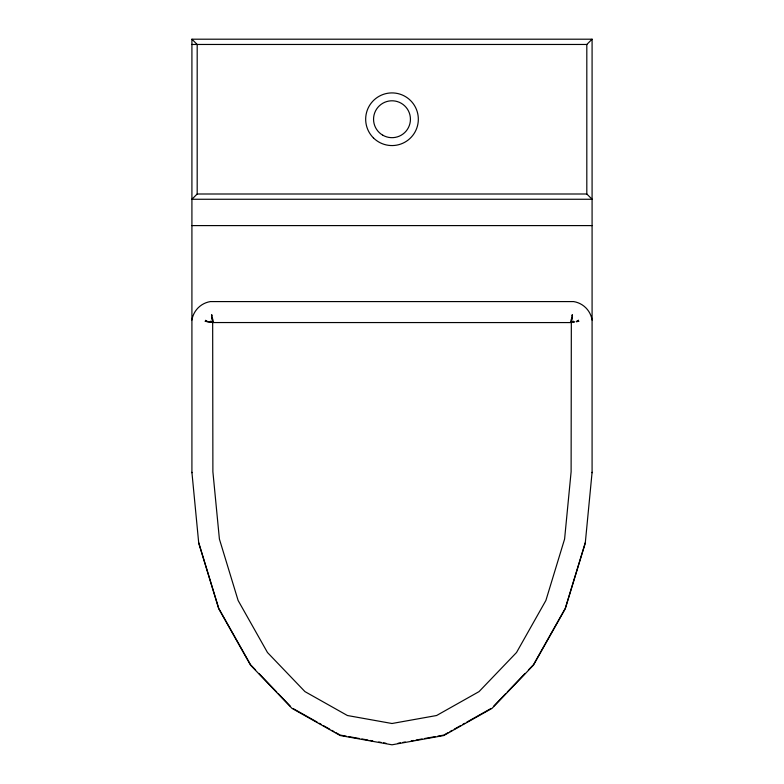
<?xml version="1.0" encoding="UTF-8"?>
<svg xmlns="http://www.w3.org/2000/svg" width="784" height="784" viewBox="0 0 784 784"><rect width="100%" height="100%" fill="white"/><g stroke="black" fill="none" stroke-linecap="round" stroke-linejoin="round"><path stroke-width="1.18" d="M592.087 472.301L585.266 543.155L565.274 608.766L533.483 665.116L492.038 708.354L443.783 735.529L392 744.8L340.217 735.529L291.962 708.354L250.517 665.116L218.726 608.766L198.734 543.155L191.913 472.301M585.266 542.714L565.274 608.335L533.483 664.675L528.406 669.967M212.67 323.233L212.885 471.723L219.402 539.049L238.111 600.466L267.481 652.513L304.947 691.606L347.41 715.518L392 723.505L436.59 715.518L479.053 691.606L516.519 652.513L545.889 600.466L564.598 539.049L571.115 471.723L571.33 323.233M570.438 322.342L571.918 317.344L571.458 322.214L574.427 321.891L573.751 322.155L573.143 321.097L570.909 322.577L212.64 322.547L210.857 321.097L210.249 322.155L207.682 321.754L205.545 320.333L207.348 321.656L212.542 322.214L212.209 317.344L213.562 322.342M493.734 706.149L505.572 693.791M507.268 692.027L525.025 673.495M197.186 194.001L191.913 199.263L592.087 199.263L586.814 194.001L197.186 194.001L197.186 44.463L191.913 39.2L592.087 39.2L592.087 472.732M191.913 44.463L586.814 44.463L592.087 39.2M447.978 732.726L443.783 735.088L437.766 736.166M450.075 731.55L452.182 730.365M454.279 729.179L460.571 725.641M462.668 724.455L464.765 723.269M466.862 722.093L490.99 708.501M398.017 743.281L400.428 742.85M402.839 742.419L405.25 741.987M411.267 740.909L413.678 740.478M416.088 740.047L422.106 738.969M424.516 738.538L435.355 736.597M191.913 225.596L592.087 225.596M346.234 736.166L340.217 735.088L336.022 732.726M348.645 736.597L359.484 738.538M361.894 738.969L367.912 740.047M370.322 740.478L372.733 740.909M378.75 741.987L381.161 742.419M383.572 742.85L385.983 743.281M293.01 708.501L317.138 722.093M319.235 723.269L321.332 724.455M323.429 725.641L329.721 729.179M331.818 730.365L333.925 731.55M255.594 669.967L250.517 664.675L218.726 608.335L198.734 542.714M258.975 673.495L276.732 692.027M278.428 693.791L290.266 706.149M586.814 44.463L586.814 194.001M191.913 39.2L191.913 472.732M592.087 320.019A22.266 22.266 0 0 0 573.653 301.585L210.347 301.585A22.266 22.266 0 0 0 191.913 320.019M572.242 314.874L572.095 316.207L572.242 314.874M571.977 317.344L571.516 319.921L571.977 317.344M205.251 321.224L206.535 321.567L205.251 321.224M578.455 320.333L576.318 321.695L578.455 320.333M212.023 317.344L212.484 319.921L212.023 317.344M578.749 321.224L577.465 321.567L578.749 321.224M211.758 314.874L211.905 316.207L211.758 314.874M373.38 137.847A26.323 26.323 0 0 0 417.431 126.048A26.323 26.323 0 0 0 385.189 93.806A26.323 26.323 0 0 0 373.38 137.847M382.778 135.201A18.434 18.434 0 0 0 410.434 119.237A18.434 18.434 0 0 0 382.778 103.263A18.434 18.434 0 0 0 382.778 135.201"/></g></svg>
